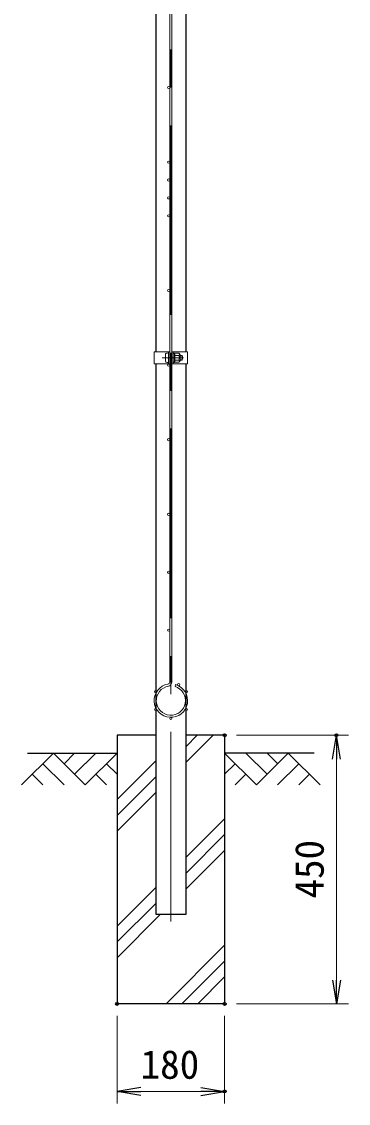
# Model space of a CAD drawing. Units: millimetres, scale not verified. Extents: x -4200 to 4200, y -2970 to 2970.
# Drawn here: x -173 to 374, y -523 to 1289 of the extents above; entities that cross this region are included whole.
import ezdxf
from ezdxf.enums import TextEntityAlignment as Align

# ---------------------------------------------------------------- set-up
doc = ezdxf.new("R2010")
doc.units = ezdxf.units.MM
doc.header["$LTSCALE"] = 10
doc.header["$PDMODE"] = 32
doc.header["$PDSIZE"] = 5
doc.linetypes.add('USER1', pattern=[50.8, 31.75, -6.35, 6.35, -6.35])
for name, color, linetype, lineweight in [('0-1_D-STR4', 7, 'Continuous', 25), ('0-2_D-STR-DIM', 7, 'Continuous', 13), ('0-7_D-STR1', 1, 'Continuous', 25), ('0-8_D-DCR-HCH', 7, 'Continuous', 13), ('0-9_D-BMK', 2, 'USER1', 13), ('0-A_D-STR2', 7, 'Continuous', 13), ('0-B_D-STR3', 3, 'Continuous', 13), ('0-C_D-BGD', 7, 'Continuous', 25)]:
    doc.layers.add(name, color=color, linetype=linetype, lineweight=lineweight)
doc.layers.add('0-3_0', color=7, linetype='Continuous')
doc.layers.add('0-4_Defpoints', color=7, linetype='Continuous')
doc.styles.add('ＭＳ ゴシック', font='')
doc.styles.get('ＭＳ ゴシック').set_extended_font_data('MS Gothic')

# ---------------------------------------------------------------- blocks, each defined once
blk = doc.blocks.new('_Open')
at = {"layer": '0-3_0'}
blk.add_line((-10, 1.667), (0, 0), dxfattribs=at)
blk.add_lwpolyline([(-10, -1.667), (0, 0), (-10, 0)], dxfattribs=at)

msp = doc.modelspace()

# ---------------------------------------------------------------- linework, layer by layer
at = {"layer": '0-1_D-STR4'}
for p, q in [((-13.47, 93.98), (-13.47, -356.02)), ((51.13, 93.98), (-13.47, 93.98)), ((166.53, 93.98), (101.93, 93.98)), ((166.53, 93.98), (166.53, -356.02)), ((166.53, -356.02), (-13.47, -356.02))]:
    msp.add_line(p, q, dxfattribs=at)
at = {"layer": '0-2_D-STR-DIM'}
for p, q in [((186.53, 93.98), (373.51, 93.98)), ((353.51, -316.02), (353.51, 53.98)), ((186.53, -356.02), (373.51, -356.02)), ((-13.47, -376.02), (-13.47, -522.66)), ((166.53, -376.02), (166.53, -522.66)), ((26.53, -502.66), (126.53, -502.66))]:
    msp.add_line(p, q, dxfattribs=at)
at = {"layer": '0-4_Defpoints'}
for p in [(166.53, 93.98), (353.51, 93.98), (-13.47, -356.02), (166.53, -356.02), (166.53, -502.66)]:
    msp.add_point(p, dxfattribs=at)
at = {"layer": '0-7_D-STR1'}
for p, q in [((51.13, 1306.23), (51.13, 736.23)), ((101.93, 736.23), (101.93, 1306.23)), ((51.13, 716.23), (51.13, -206.02)), ((101.93, -206.02), (101.93, 716.23)), ((51.13, -206.02), (101.93, -206.02))]:
    msp.add_line(p, q, dxfattribs=at)
at = {"layer": '0-8_D-DCR-HCH'}
for p, q in [((101.93, 48.69), (147.22, 93.98)), ((101.93, 75.2), (120.7, 93.98)), ((-119.9, 63.98), (-173.11, 10.77)), ((-119.9, 63.98), (-66.68, 10.77)), ((-102.16, 46.24), (-84.42, 63.98)), ((-84.42, 28.5), (-48.95, 63.98)), ((-66.68, 10.77), (-13.47, 63.98)), ((219.74, 10.77), (166.53, 63.98)), ((237.48, 28.5), (202, 63.98)), ((272.95, 63.98), (219.74, 10.77)), ((255.31, 46.15), (237.48, 63.98)), ((272.95, 63.98), (326.16, 10.77)), ((-137.63, 46.24), (-102, 10.77)), ((-31.21, 46.24), (-13.47, 28.59)), ((-13.47, -13.68), (51.13, 50.92)), ((184.27, 46.24), (166.53, 28.59)), ((290.69, 46.24), (255.05, 10.77)), ((-155.37, 28.5), (-137.55, 10.77)), ((-48.95, 28.5), (-31.13, 10.77)), ((-13.47, -40.2), (51.13, 24.4)), ((202, 28.5), (184.18, 10.77)), ((308.43, 28.5), (290.61, 10.77)), ((-13.47, -66.71), (51.13, -2.11)), ((101.93, -110.41), (166.53, -45.81)), ((101.93, -136.93), (166.53, -72.33)), ((101.93, -163.44), (166.53, -98.84)), ((-13.47, -225.81), (51.13, -161.21)), ((-13.47, -252.33), (51.13, -187.73)), ((-13.47, -278.84), (59.35, -206.02)), ((68.45, -356.02), (166.53, -257.94)), ((94.97, -356.02), (166.53, -284.46)), ((121.48, -356.02), (166.53, -310.98))]:
    msp.add_line(p, q, dxfattribs=at)
at = {"layer": '0-9_D-BMK'}
for p, q in [((76.53, -218.02), (76.53, 1908.98)), ((62.11, 726.23), (97.85, 726.23))]:
    msp.add_line(p, q, dxfattribs=at)
at = {"layer": '0-A_D-STR2'}
for p, q in [((74.73, 183.11), (74.73, 1834.84)), ((78.33, 183.11), (78.33, 1834.84)), ((83.5, 175.36), (84.53, 178.81))]:
    msp.add_line(p, q, dxfattribs=at)
for centre in [(72.93, 1178.98), (72.93, 1053.98), (72.93, 1023.98), (72.93, 993.98), (72.93, 963.98), (72.93, 838.98), (72.93, 713.98), (72.93, 588.98), (72.93, 463.98), (72.93, 366.98), (72.93, 269.98), (50.72, 166.88), (89.65, 178.74), (102.34, 166.88), (50.72, 137.08), (102.34, 137.08), (76.53, 122.18)]:
    msp.add_circle(centre, 1.8, dxfattribs=at)
for centre, radius, start, end in [((71.13, 183.11), 3.6, 279.83934, 0), ((71.13, 183.11), 7.2, 279.83934, 0), ((76.53, 151.98), 28, 99.83934, 73.39579), ((76.53, 151.98), 24.4, 99.83934, 73.39579)]:
    msp.add_arc(centre, radius, start, end, dxfattribs=at)
at = {"layer": '0-B_D-STR3'}
for p, q in [((48.83, 736.23), (74.73, 736.23)), ((48.83, 736.23), (48.83, 716.23)), ((67.63, 732.73), (67.63, 719.73)), ((72.43, 716.23), (72.43, 736.23)), ((72.43, 734.23), (72.43, 718.23)), ((74.73, 716.23), (74.73, 736.23)), ((74.73, 730.23), (78.33, 730.23)), ((74.73, 729.55), (78.33, 729.55)), ((78.33, 716.23), (78.33, 736.23)), ((78.33, 736.23), (104.23, 736.23)), ((80.63, 716.23), (80.63, 736.23)), ((80.63, 730.73), (81.02, 733.89)), ((80.63, 730.73), (80.63, 721.73)), ((82.78, 733.98), (81.12, 733.98)), ((82.83, 726.23), (82.83, 733.95)), ((89.62, 729.98), (82.83, 729.98)), ((82.83, 726.23), (82.83, 718.5)), ((82.93, 733.74), (82.88, 733.91)), ((89.62, 733.74), (82.93, 733.74)), ((92.13, 731.23), (92.13, 721.23)), ((92.13, 730.23), (95.43, 730.23)), ((92.13, 729.55), (95.75, 729.55)), ((95.43, 730.23), (95.43, 722.23)), ((104.23, 736.23), (104.23, 716.23)), ((48.83, 716.23), (74.73, 716.23)), ((74.73, 722.91), (78.33, 722.91)), ((74.73, 722.23), (78.33, 722.23)), ((78.33, 716.23), (104.23, 716.23)), ((80.63, 721.73), (81.02, 718.57)), ((82.76, 718.48), (81.12, 718.48)), ((89.62, 722.48), (82.83, 722.48)), ((89.62, 718.72), (82.93, 718.72)), ((92.13, 722.91), (95.75, 722.91)), ((92.13, 722.23), (95.43, 722.23))]:
    msp.add_line(p, q, dxfattribs=at)
for centre, radius, start, end in [((81.12, 733.88), 0.1, 90, 173), ((82.78, 733.88), 0.1, 15, 90), ((77.95, 731.86), 5.32, 339.37322, 22.7756), ((62.07, 726.23), 21.19, 0, 10.20031), ((62.07, 726.23), 21.19, 349.79969, 0), ((83.86, 726.23), 6.87, 0, 33.09348), ((83.86, 726.23), 6.87, 326.90652, 0), ((88.61, 731.86), 2.13, 298.45309, 61.54691), ((85.35, 726.97), 8, 32.13463, 57.68315), ((87.93, 726.23), 8.5, 331.92751, 28.07249), ((81.12, 718.58), 0.1, 187, 270), ((82.76, 718.58), 0.1, 270, 337.2244), ((77.95, 720.6), 5.32, 337.2244, 20.62678), ((88.61, 720.6), 2.13, 298.45309, 61.54691), ((85.35, 725.48), 8, 302.31685, 327.86537)]:
    msp.add_arc(centre, radius, start, end, dxfattribs=at)
for centre, start_param, end_param in [((72.43, 732.73), 1.5707963, 3.1415927), ((72.43, 719.73), 3.1415927, 4.712389)]:
    msp.add_ellipse(centre, major_axis=(4.8, 0), ratio=0.3125, start_param=start_param, end_param=end_param, dxfattribs=at)
at = {"layer": '0-C_D-BGD'}
for p, q in [((-163.47, 63.98), (-13.47, 63.98)), ((316.53, 63.98), (166.53, 63.98))]:
    msp.add_line(p, q, dxfattribs=at)

# ---------------------------------------------------------------- block references
at = {"layer": '0-2_D-STR-DIM', "xscale": 4, "yscale": 4}
for p, rotation in [((353.51, 93.98), 90), ((353.51, -356.02), 270), ((-13.47, -502.66), 180)]:
    msp.add_blockref('_Open', p, dxfattribs=dict(at, rotation=rotation))
msp.add_blockref('_Open', (166.53, -502.66), dxfattribs=at)

# ---------------------------------------------------------------- texts
at = {"layer": '0-2_D-STR-DIM', "style": 'ＭＳ ゴシック'}
msp.add_text('450', height=48.09, rotation=90, dxfattribs=at).set_placement((346.76, -179.52), align=Align.BOTTOM_LEFT)
msp.add_text('180', height=48.09, dxfattribs=at).set_placement((25.88, -495.91), align=Align.BOTTOM_LEFT)

doc.saveas('drawing.dxf')
